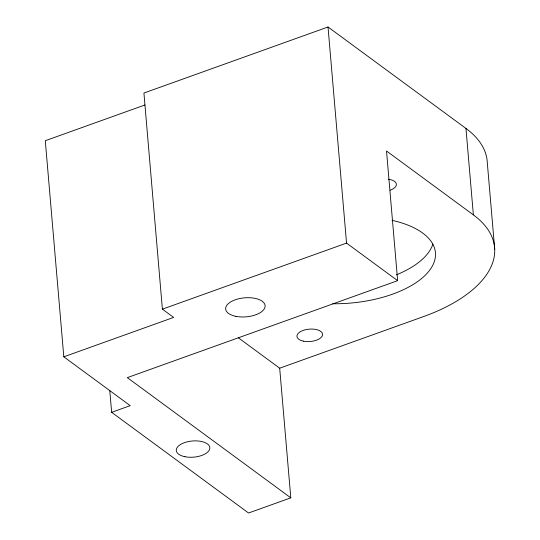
<?xml version="1.0" encoding="UTF-8"?>
<svg xmlns="http://www.w3.org/2000/svg" width="540" height="540" viewBox="0 0 540 540"><rect width="100%" height="100%" fill="white"/><g stroke="black" fill="none" stroke-linecap="round" stroke-linejoin="round"><path stroke-width="0.81" d="M494.714 249.136L487.303 162.702A148.5 71.543 -4.9 0 0 465.959 128.432L328.023 27L143.93 93.035L162.392 309.157L173.63 317.419L63.815 356.812L45.286 140.717L144.895 104.99M162.392 309.157L346.545 243.095L397.636 280.665L127.319 377.629L290.804 497.846L248.562 513L111.645 412.317L109.775 390.542M111.645 412.317L130.228 405.655L63.815 356.812M238.309 337.763L279.686 368.192L423.293 316.676A148.5 71.543 -4.9 0 0 473.371 214.873L465.959 128.432M473.371 214.873L386.519 151.004L397.636 280.665M328.023 27L346.545 243.095M279.686 368.192L290.804 497.846M432.898 244.114A89.1 42.923 -4.9 0 1 396.401 274.847M392.033 220.334A89.1 42.923 -4.9 0 1 430.225 269.453A89.1 42.923 -4.9 0 1 332.741 303.757M388.22 179.233A12.872 6.203 -4.9 0 1 396.34 183.958A12.872 6.203 -4.9 0 1 390.19 190.215M184.957 456.725A16.828 8.107 -4.9 0 0 209.831 447.802A16.828 8.107 -4.9 0 0 184.363 442.685A16.828 8.107 -4.9 0 0 184.957 456.725M235.859 316.339A19.798 9.538 -4.9 0 0 265.12 305.843A19.798 9.538 -4.9 0 0 235.163 299.822A19.798 9.538 -4.9 0 0 235.859 316.339M303.581 341.179A12.872 6.203 -4.9 0 0 322.603 334.355A12.872 6.203 -4.9 0 0 303.129 330.44A12.872 6.203 -4.9 0 0 303.581 341.179"/></g></svg>
